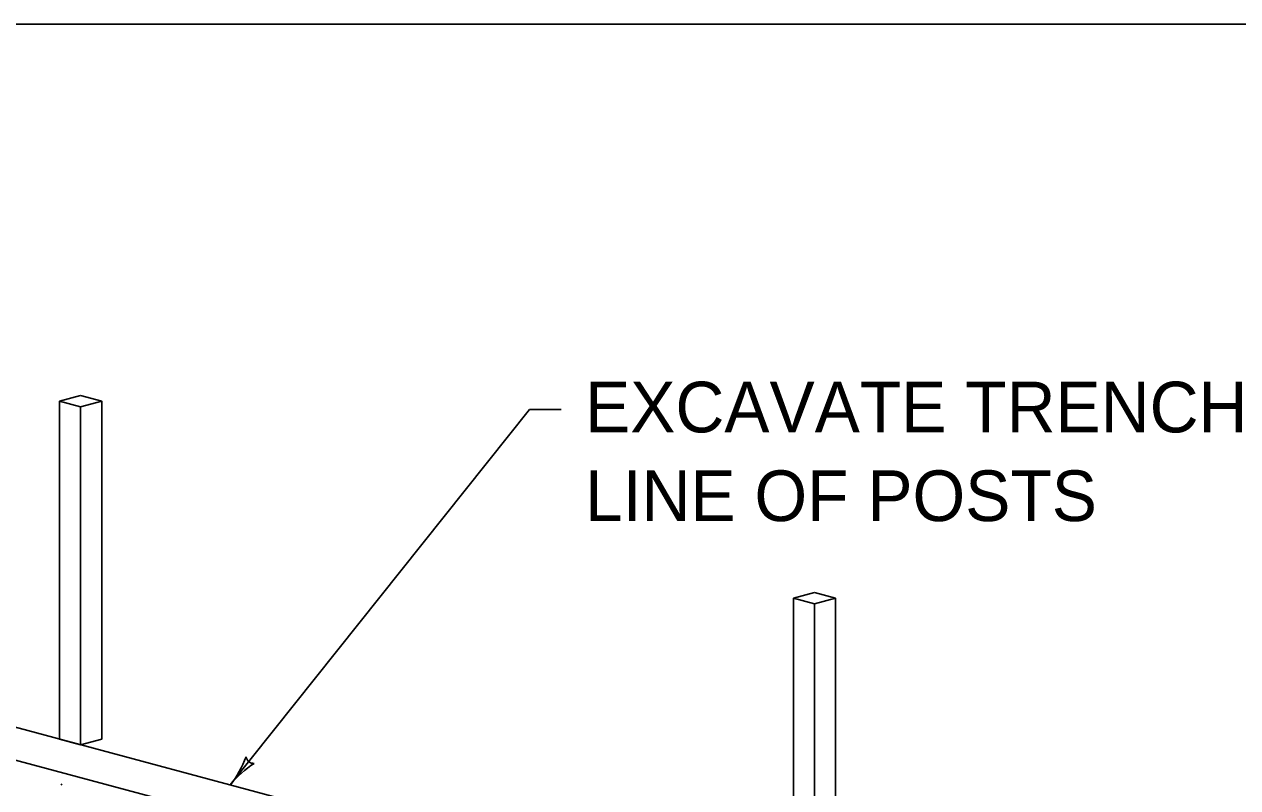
# Model space of a CAD drawing. Extents: x 1007 to 1035.5, y 1000.5 to 1021.5.
# Drawn here: x 1027.352 to 1032.143, y 1018.487 to 1021.5 of the extents above; entities that cross this region are included whole.
import ezdxf

# ---------------------------------------------------------------- set-up
doc = ezdxf.new("R2010")
doc.units = 0
for name, color, linetype in [('Level 1', 7, 'Continuous'), ('Level 10', 7, 'Continuous'), ('Level 11', 7, 'Continuous'), ('Level 5', 7, 'Continuous')]:
    doc.layers.add(name, color=color, linetype=linetype)

msp = doc.modelspace()

# ---------------------------------------------------------------- linework, layer by layer
at = {"layer": 'Level 10'}
msp.add_line((1007, 1021.5), (1035.5, 1021.5), dxfattribs=at)
at = {"layer": 'Level 11'}
for p, q in [((1027.4909, 1020.012), (1027.5742, 1020.0343)), ((1027.6575, 1020.012), (1027.5742, 1020.0343)), ((1027.4909, 1018.6798), (1027.4909, 1020.012)), ((1027.5743, 1019.9897), (1027.4909, 1020.012)), ((1027.5743, 1019.9897), (1027.6575, 1020.012)), ((1027.5743, 1018.6563), (1027.5743, 1019.9897)), ((1027.6575, 1018.6787), (1027.6575, 1020.012)), ((1029.3464, 1019.9798), (1028.1655, 1018.498)), ((1029.4714, 1019.9798), (1029.3464, 1019.9798)), ((1030.5526, 1017.8584), (1024.1871, 1019.564)), ((1030.3114, 1017.7938), (1024.1639, 1019.4411)), ((1030.3888, 1019.2357), (1030.472, 1019.258)), ((1030.5553, 1019.2357), (1030.472, 1019.258)), ((1030.3888, 1017.9035), (1030.3888, 1019.2357)), ((1030.4721, 1019.2133), (1030.3888, 1019.2357)), ((1030.4721, 1019.2133), (1030.5553, 1019.2357)), ((1030.4721, 1017.88), (1030.4721, 1019.2133)), ((1030.5553, 1017.9023), (1030.5553, 1019.2357)), ((1027.5743, 1018.6563), (1027.4909, 1018.6787)), ((1027.5743, 1018.6563), (1027.4909, 1018.6787)), ((1027.5743, 1018.6563), (1027.4909, 1018.6787)), ((1027.5743, 1018.6563), (1027.4909, 1018.6787)), ((1027.5743, 1018.6563), (1027.4909, 1018.6787)), ((1027.5743, 1018.6563), (1027.4909, 1018.6787)), ((1027.5743, 1018.6563), (1027.6575, 1018.6787))]:
    msp.add_line(p, q, dxfattribs=at)
msp.add_lwpolyline([(1007, 1021.5), (1035.5, 1021.5), (1035.5, 1000.5), (1007, 1000.5)], close=True, dxfattribs=at)
for centre, radius, start, end in [((1027.8598, 1018.7416), 0.3909, 321.4476, 340.1164), ((1028.4712, 1018.2544), 0.3909, 122.7948, 141.4415), ((1028.2582, 1018.6142), 0.0313, 190.2222, 272.3389), ((1027.8598, 1018.7416), 0.3909, 321.4354, 321.4476)]:
    msp.add_arc(centre, radius, start, end, dxfattribs=at)
at = {"layer": 'Level 5'}
msp.add_line((1027.4961, 1018.5004), (1027.5013, 1018.4988), dxfattribs=at)

# ---------------------------------------------------------------- texts
at = {"layer": 'Level 1'}
for s, p in [('EXCAVATE TRENCH ALONG', (1029.566, 1019.8893)), ('LINE OF POSTS', (1029.566, 1019.5393))]:
    msp.add_text(s, height=0.2, dxfattribs=at).set_placement(p)

doc.saveas('drawing.dxf')
